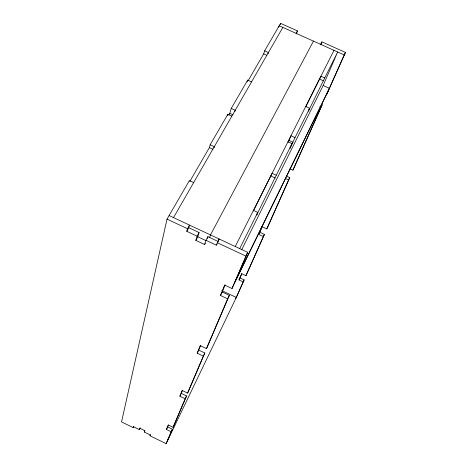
<?xml version="1.0" encoding="UTF-8"?>
<svg xmlns="http://www.w3.org/2000/svg" width="467" height="467" viewBox="0 0 467 467"><rect width="100%" height="100%" fill="white"/><g stroke="black" fill="none" stroke-linecap="round" stroke-linejoin="round"><path stroke-width="0.7" d="M193.653 182.597L189.368 180.606L167.023 219.128L121.531 421.917L133.136 427.574L133.766 426.353M189.765 181.494L209.374 147.63L210.156 144.77L227.855 114.263L231.871 116.102M133.136 427.574L133.369 426.721L139.271 429.599L140.205 427.754M186.782 231.328L187.495 228.719L189.509 225.1L188.791 227.715L186.782 231.328L197.109 236.168L195.842 240.406L204.628 244.527L205.27 243.319M213.974 147.817L214.295 146.679L210.156 144.77M227.452 115.653L227.855 114.263M228.795 115.075L229.799 113.335L231.223 108.449L247.668 80.108L251.55 81.871M139.271 429.599L139.697 428.181L144.788 430.662L144.338 432.063L150.251 434.946L149.965 435.769L166.129 443.65L236.705 296.603L244.142 279.908L239.956 277.941L241.853 273.557M234.802 111.671L235.222 110.276L231.223 108.449M195.842 240.406L197.804 236.792L199.082 232.537L188.791 227.715M247.119 81.9L247.668 80.108M248.199 80.61L263.686 53.868L264.649 50.833L280.591 23.35L297.461 30.91L296.37 33.951M204.628 244.527L205.976 240.324L207.92 236.681L218.247 241.515M207.336 238.485L207.92 236.681M268.023 53.74L268.414 52.532L264.649 50.833M209.642 237.487L210.483 234.919L313.48 41.131M278.752 27.115L279.196 25.755L344.249 54.931L345.469 52.432L321.932 41.878L320.642 44.342M280.136 24.733L280.591 23.35M205.976 240.324L216.338 245.187L219.134 238.97L218.468 240.879M320.724 44.879L321.932 41.878M166.129 443.65L171.173 431.782L166.45 429.488L168.266 424.988L173.07 427.317L186.561 395.952L181.243 393.383L182.539 390.173M173.07 427.317L185.195 398.783L179.865 396.209L182.177 390.47L187.611 393.091L204.838 352.994L198.732 350.075L200.524 345.638M187.611 393.091L203.32 356.128L197.202 353.204L200.25 345.644L206.507 348.633L229.355 295.36L222.199 291.974L225.106 284.777M206.507 348.633L227.657 298.857L220.477 295.459L224.674 285.051L232.046 288.53L247.662 252.332L169.101 215.544M166.45 429.488L168.488 424.97M253.365 211.049L272.086 173.31L276.266 175.242L256.687 214.995L257.761 212.38L253.435 210.372M288.139 142.237L290.976 135.763L295.016 137.607L309.639 108.251L305.722 106.47M287.952 141.775L292.015 143.632L290.054 148.273L295.016 137.607M305.809 106.774L320.94 76.226L324.74 77.936L337.67 51.983L323.158 85.502L241.684 249.816M232.046 288.53L247.662 252.332M167.326 441.163L172.411 429.202L167.7 426.914M309.639 108.251L308.418 111.117L324.74 77.936M235.765 298.559L243.173 281.922L238.981 279.943L241.684 273.703L245.94 275.705L264.398 234.434L259.74 232.262L262.256 226.46M245.94 275.705L263.365 236.576L258.7 234.399L262.04 226.682L266.785 228.894L267.83 226.728L289.703 177.623L286.423 176.112M266.785 228.894L289.703 177.623M292.937 170.169L322.212 104.643L292.937 170.169L289.96 168.797M344.249 54.931L326.713 94.311L345.469 52.432M171.173 431.782L172.411 429.202M243.173 281.922L244.142 279.908M185.195 398.783L186.561 395.952M263.365 236.576L264.398 234.434M203.32 356.128L204.838 352.994M238.981 279.943L239.956 277.941M235.87 280.054L329.387 88.31L323.158 85.502M234.942 282.231L328.208 90.96M179.865 396.209L181.243 393.383M258.7 234.399L259.74 232.262M227.657 298.857L229.355 295.36M197.202 353.204L198.732 350.075M220.477 295.459L222.199 291.974M149.965 435.769L150.572 434.538M239.711 248.607L257.761 212.38M276.266 175.242L292.015 143.632M144.338 432.063L144.957 430.831M235.245 246.518L333.975 50.325M216.338 245.187L216.974 243.961M197.109 236.168L199.082 232.537M296.113 33.338L297.461 30.91M173.52 217.61L282.862 27.395M263.686 53.868L266.809 55.281M319.702 79.156L323.485 80.861M319.825 106.523L321.033 107.071M229.799 113.335L233.103 114.847M289.044 140.439L293.043 142.272M285.308 178.394L288.6 179.912M209.374 147.63L212.905 149.259M270.971 176.036L275.133 177.956M167.023 219.128L187.495 228.719M217.219 242.653L245.84 256.062M197.804 236.792L205.929 240.604M221.79 290.591L236.267 297.426"/></g></svg>
